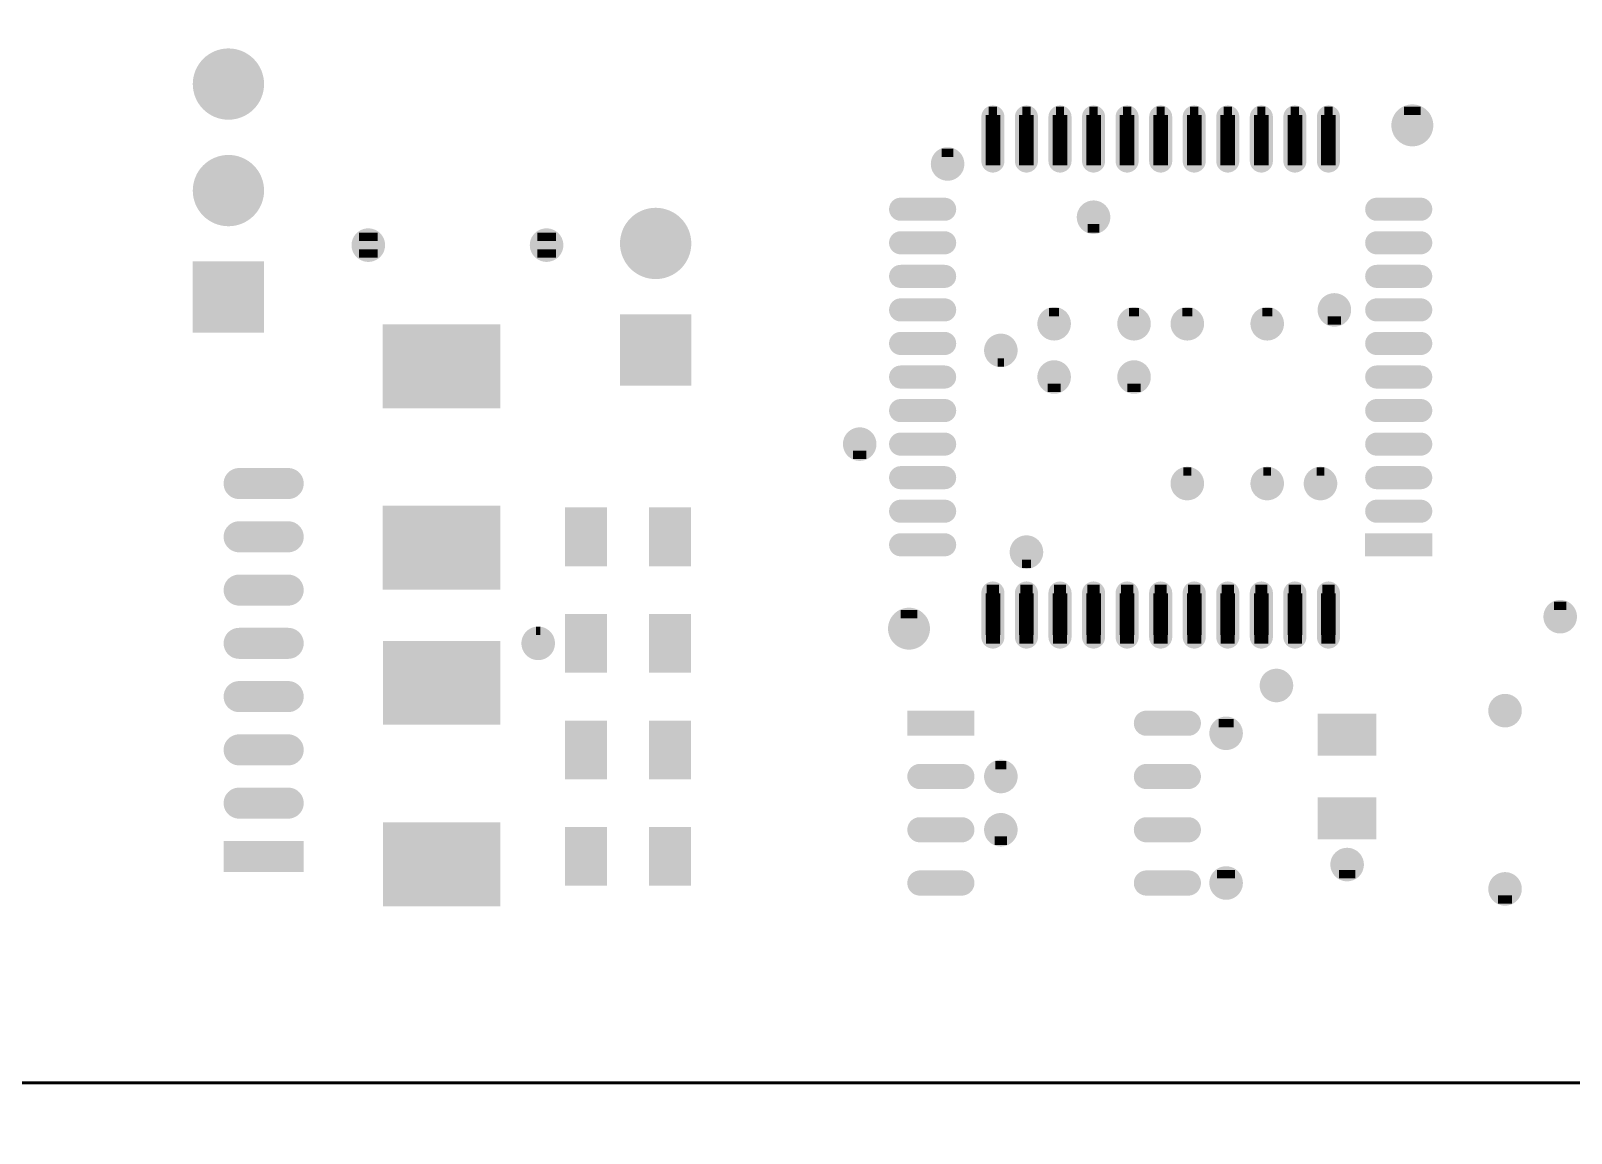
# Model space of a CAD drawing. Extents: x -61 to 101, y -94 to 26.
# Drawn here: x -24.4 to 12.33, y -35.18 to -8.89 of the extents above; entities that cross this region are included whole.
import ezdxf

# ---------------------------------------------------------------- set-up
doc = ezdxf.new("R2010")
doc.units = 0
doc.header["$MEASUREMENT"] = 0
doc.layers.add('BOARD', color=5, linetype='CONTINUOUS', lineweight=50)
doc.layers.add('TOP', color=74, linetype='CONTINUOUS')

msp = doc.modelspace()

# ---------------------------------------------------------------- linework, layer by layer
at = {"layer": 'BOARD', "color": 4, "linetype": 'ByBlock'}
msp.add_line((-61.12, -33.975), (100.88, -33.975), dxfattribs=at)
at = {"layer": 'BOARD'}
for points in [[(-61.12, -33.975), (100.88, -33.975), (100.88, 26.025), (-61.12, 26.025)], [(100.88, -33.975), (-61.12, -33.975), (-61.12, -93.975), (100.88, -93.975)]]:
    msp.add_lwpolyline(points, close=True, dxfattribs=at)
at = {"layer": 'TOP', "const_width": 0.2}
for points in [[(-19.685, -10.91, 1), (-19.685, -9.41, 1)], [(8.54, -11.545, 1), (8.54, -10.745, 1)], [(-1.285, -11.995, -1), (-1.635, -11.995), (-1.635, -10.945, -1), (-1.285, -10.945)], [(-0.485, -11.995, -1), (-0.835, -11.995), (-0.835, -10.945, -1), (-0.485, -10.945)], [(0.315, -11.995, -1), (-0.035, -11.995), (-0.035, -10.945, -1), (0.315, -10.945)], [(1.115, -11.995, -1), (0.765, -11.995), (0.765, -10.945, -1), (1.115, -10.945)], [(1.915, -11.995, -1), (1.565, -11.995), (1.565, -10.945, -1), (1.915, -10.945)], [(2.715, -11.995, -1), (2.365, -11.995), (2.365, -10.945, -1), (2.715, -10.945)], [(3.515, -11.995, -1), (3.165, -11.995), (3.165, -10.945, -1), (3.515, -10.945)], [(4.315, -11.995, -1), (3.965, -11.995), (3.965, -10.945, -1), (4.315, -10.945)], [(5.115, -11.995, -1), (4.765, -11.995), (4.765, -10.945, -1), (5.115, -10.945)], [(5.915, -11.995, -1), (5.565, -11.995), (5.565, -10.945, -1), (5.915, -10.945)], [(6.715, -11.995, -1), (6.365, -11.995), (6.365, -10.945, -1), (6.715, -10.945)], [(-2.54, -12.365, 1), (-2.54, -11.765, 1)], [(-19.685, -13.45, 1), (-19.685, -11.95, 1)], [(-9.5, -14.71, 1), (-9.5, -13.21, 1)], [(-3.66, -13.32, -1), (-3.66, -12.97), (-2.61, -12.97, -1), (-2.61, -13.32)], [(0.94, -13.635, 1), (0.94, -13.035, 1)], [(7.69, -13.32, -1), (7.69, -12.97), (8.74, -12.97, -1), (8.74, -13.32)], [(-16.35, -14.3, 1), (-16.35, -13.7, 1)], [(-12.1, -14.3, 1), (-12.1, -13.7, 1)], [(-3.66, -14.12, -1), (-3.66, -13.77), (-2.61, -13.77, -1), (-2.61, -14.12)], [(7.69, -14.12, -1), (7.69, -13.77), (8.74, -13.77, -1), (8.74, -14.12)], [(-3.66, -14.92, -1), (-3.66, -14.57), (-2.61, -14.57, -1), (-2.61, -14.92)], [(7.69, -14.92, -1), (7.69, -14.57), (8.74, -14.57, -1), (8.74, -14.92)], [(-3.66, -15.72, -1), (-3.66, -15.37), (-2.61, -15.37, -1), (-2.61, -15.72)], [(6.681, -15.845, 1), (6.681, -15.245, 1)], [(7.69, -15.72, -1), (7.69, -15.37), (8.74, -15.37, -1), (8.74, -15.72)], [(0, -16.175, 1), (0, -15.575, 1)], [(1.905, -16.175, 1), (1.905, -15.575, 1)], [(3.175, -16.175, 1), (3.175, -15.575, 1)], [(5.08, -16.175, 1), (5.08, -15.575, 1)], [(-3.66, -16.52, -1), (-3.66, -16.17), (-2.61, -16.17, -1), (-2.61, -16.52)], [(-1.27, -16.81, 1), (-1.27, -16.21, 1)], [(7.69, -16.52, -1), (7.69, -16.17), (8.74, -16.17, -1), (8.74, -16.52)], [(-3.66, -17.32, -1), (-3.66, -16.97), (-2.61, -16.97, -1), (-2.61, -17.32)], [(0, -17.445, 1), (0, -16.845, 1)], [(1.905, -17.445, 1), (1.905, -16.845, 1)], [(7.69, -17.32, -1), (7.69, -16.97), (8.74, -16.97, -1), (8.74, -17.32)], [(-3.66, -18.12, -1), (-3.66, -17.77), (-2.61, -17.77, -1), (-2.61, -18.12)], [(7.69, -18.12, -1), (7.69, -17.77), (8.74, -17.77, -1), (8.74, -18.12)], [(-4.635, -19.045, 1), (-4.635, -18.445, 1)], [(-3.66, -18.92, -1), (-3.66, -18.57), (-2.61, -18.57, -1), (-2.61, -18.92)], [(7.69, -18.92, -1), (7.69, -18.57), (8.74, -18.57, -1), (8.74, -18.92)], [(-19.43, -19.955, -1), (-19.43, -19.415), (-18.26, -19.415, -1), (-18.26, -19.955)], [(-3.66, -19.72, -1), (-3.66, -19.37), (-2.61, -19.37, -1), (-2.61, -19.72)], [(3.175, -19.985, 1), (3.175, -19.385, 1)], [(5.08, -19.985, 1), (5.08, -19.385, 1)], [(6.35, -19.985, 1), (6.35, -19.385, 1)], [(7.69, -19.72, -1), (7.69, -19.37), (8.74, -19.37, -1), (8.74, -19.72)], [(-3.66, -20.52, -1), (-3.66, -20.17), (-2.61, -20.17, -1), (-2.61, -20.52)], [(7.69, -20.52, -1), (7.69, -20.17), (8.74, -20.17, -1), (8.74, -20.52)], [(-19.43, -21.225, -1), (-19.43, -20.685), (-18.26, -20.685, -1), (-18.26, -21.225)], [(-3.66, -21.32, -1), (-3.66, -20.97), (-2.61, -20.97, -1), (-2.61, -21.32)], [(-0.66, -21.62, 1), (-0.66, -21.02, 1)], [(-19.43, -22.495, -1), (-19.43, -21.955), (-18.26, -21.955, -1), (-18.26, -22.495)], [(-1.285, -23.345, -1), (-1.635, -23.345), (-1.635, -22.295, -1), (-1.285, -22.295)], [(-0.485, -23.345, -1), (-0.835, -23.345), (-0.835, -22.295, -1), (-0.485, -22.295)], [(0.315, -23.345, -1), (-0.035, -23.345), (-0.035, -22.295, -1), (0.315, -22.295)], [(1.115, -23.345, -1), (0.765, -23.345), (0.765, -22.295, -1), (1.115, -22.295)], [(1.915, -23.345, -1), (1.565, -23.345), (1.565, -22.295, -1), (1.915, -22.295)], [(2.715, -23.345, -1), (2.365, -23.345), (2.365, -22.295, -1), (2.715, -22.295)], [(3.515, -23.345, -1), (3.165, -23.345), (3.165, -22.295, -1), (3.515, -22.295)], [(4.315, -23.345, -1), (3.965, -23.345), (3.965, -22.295, -1), (4.315, -22.295)], [(5.115, -23.345, -1), (4.765, -23.345), (4.765, -22.295, -1), (5.115, -22.295)], [(5.915, -23.345, -1), (5.565, -23.345), (5.565, -22.295, -1), (5.915, -22.295)], [(6.715, -23.345, -1), (6.365, -23.345), (6.365, -22.295, -1), (6.715, -22.295)], [(-3.46, -23.545, 1), (-3.46, -22.745, 1)], [(12.065, -23.16, 1), (12.065, -22.56, 1)], [(-19.43, -23.765, -1), (-19.43, -23.225), (-18.26, -23.225, -1), (-18.26, -23.765)], [(-12.3, -23.795, 1), (-12.3, -23.195, 1)], [(5.3, -24.8, 1), (5.3, -24.2, 1)], [(-19.43, -25.035, -1), (-19.43, -24.495), (-18.26, -24.495, -1), (-18.26, -25.035)], [(10.75, -25.4, 1), (10.75, -24.8, 1)], [(2.2, -25.6, -1), (2.2, -25.2), (3.2, -25.2, -1), (3.2, -25.6)], [(4.1, -25.94, 1), (4.1, -25.34, 1)], [(-19.43, -26.305, -1), (-19.43, -25.765), (-18.26, -25.765, -1), (-18.26, -26.305)], [(-3.2, -26.87, -1), (-3.2, -26.47), (-2.2, -26.47, -1), (-2.2, -26.87)], [(-1.27, -26.97, 1), (-1.27, -26.37, 1)], [(2.2, -26.87, -1), (2.2, -26.47), (3.2, -26.47, -1), (3.2, -26.87)], [(-19.43, -27.575, -1), (-19.43, -27.035), (-18.26, -27.035, -1), (-18.26, -27.575)], [(-1.27, -28.24, 1), (-1.27, -27.64, 1)], [(-3.2, -28.14, -1), (-3.2, -27.74), (-2.2, -27.74, -1), (-2.2, -28.14)], [(2.2, -28.14, -1), (2.2, -27.74), (3.2, -27.74, -1), (3.2, -28.14)], [(6.985, -29.07, 1), (6.985, -28.47, 1)], [(-3.2, -29.41, -1), (-3.2, -29.01), (-2.2, -29.01, -1), (-2.2, -29.41)], [(2.2, -29.41, -1), (2.2, -29.01), (3.2, -29.01, -1), (3.2, -29.41)], [(4.1, -29.51, 1), (4.1, -28.91, 1)], [(10.75, -29.65, 1), (10.75, -29.05, 1)]]:
    msp.add_lwpolyline(points, format="xyb", close=True, dxfattribs=at)
for points in [[(-20.183, -9.6), (-19.187, -9.6)], [(-20.417, -10), (-18.953, -10)], [(-20.342, -9.8), (-19.028, -9.8)], [(-20.433, -10.2), (-18.937, -10.2)], [(-20.395, -10.4), (-18.975, -10.4)], [(-20.292, -10.6), (-19.078, -10.6)], [(-20.076, -10.8), (-19.294, -10.8)], [(-1.635, -11), (-1.285, -11)], [(-1.557, -10.8), (-1.363, -10.8)], [(-0.835, -11), (-0.485, -11)], [(-0.757, -10.8), (-0.563, -10.8)], [(-0.035, -11), (0.315, -11)], [(0.043, -10.8), (0.237, -10.8)], [(0.765, -11), (1.115, -11)], [(0.843, -10.8), (1.037, -10.8)], [(1.565, -11), (1.915, -11)], [(1.643, -10.8), (1.837, -10.8)], [(2.365, -11), (2.715, -11)], [(2.443, -10.8), (2.637, -10.8)], [(3.165, -11), (3.515, -11)], [(3.243, -10.8), (3.437, -10.8)], [(3.965, -11), (4.315, -11)], [(4.043, -10.8), (4.237, -10.8)], [(4.765, -11), (5.115, -11)], [(4.843, -10.8), (5.037, -10.8)], [(5.565, -11), (5.915, -11)], [(5.643, -10.8), (5.837, -10.8)], [(6.365, -11), (6.715, -11)], [(6.443, -10.8), (6.637, -10.8)], [(8.168, -11), (8.912, -11)], [(8.338, -10.8), (8.742, -10.8)], [(-1.635, -11.2), (-1.285, -11.2)], [(-1.635, -11.4), (-1.285, -11.4)], [(-0.835, -11.2), (-0.485, -11.2)], [(-0.835, -11.4), (-0.485, -11.4)], [(-0.035, -11.2), (0.315, -11.2)], [(-0.035, -11.4), (0.315, -11.4)], [(0.765, -11.2), (1.115, -11.2)], [(0.765, -11.4), (1.115, -11.4)], [(1.565, -11.2), (1.915, -11.2)], [(1.565, -11.4), (1.915, -11.4)], [(2.365, -11.2), (2.715, -11.2)], [(2.365, -11.4), (2.715, -11.4)], [(3.165, -11.2), (3.515, -11.2)], [(3.165, -11.4), (3.515, -11.4)], [(3.965, -11.2), (4.315, -11.2)], [(3.965, -11.4), (4.315, -11.4)], [(4.765, -11.2), (5.115, -11.2)], [(4.765, -11.4), (5.115, -11.4)], [(5.565, -11.2), (5.915, -11.2)], [(5.565, -11.4), (5.915, -11.4)], [(6.365, -11.2), (6.715, -11.2)], [(6.365, -11.4), (6.715, -11.4)], [(8.144, -11.2), (8.936, -11.2)], [(8.232, -11.4), (8.848, -11.4)], [(-2.68, -11.8), (-2.4, -11.8)], [(-1.635, -11.6), (-1.285, -11.6)], [(-1.635, -11.8), (-1.285, -11.8)], [(-0.835, -11.6), (-0.485, -11.6)], [(-0.835, -11.8), (-0.485, -11.8)], [(-0.035, -11.6), (0.315, -11.6)], [(-0.035, -11.8), (0.315, -11.8)], [(0.765, -11.6), (1.115, -11.6)], [(0.765, -11.8), (1.115, -11.8)], [(1.565, -11.6), (1.915, -11.6)], [(1.565, -11.8), (1.915, -11.8)], [(2.365, -11.6), (2.715, -11.6)], [(2.365, -11.8), (2.715, -11.8)], [(3.165, -11.6), (3.515, -11.6)], [(3.165, -11.8), (3.515, -11.8)], [(3.965, -11.6), (4.315, -11.6)], [(3.965, -11.8), (4.315, -11.8)], [(4.765, -11.6), (5.115, -11.6)], [(4.765, -11.8), (5.115, -11.8)], [(5.565, -11.6), (5.915, -11.6)], [(5.565, -11.8), (5.915, -11.8)], [(6.365, -11.6), (6.715, -11.6)], [(6.365, -11.8), (6.715, -11.8)], [(-20.244, -12.2), (-19.126, -12.2)], [(-19.954, -12), (-19.416, -12)], [(-2.832, -12), (-2.248, -12)], [(-2.807, -12.2), (-2.273, -12.2)], [(-1.634, -12), (-1.286, -12)], [(-0.834, -12), (-0.486, -12)], [(-0.034, -12), (0.314, -12)], [(0.766, -12), (1.114, -12)], [(1.566, -12), (1.914, -12)], [(2.366, -12), (2.714, -12)], [(3.166, -12), (3.514, -12)], [(3.966, -12), (4.314, -12)], [(4.766, -12), (5.114, -12)], [(5.566, -12), (5.914, -12)], [(6.366, -12), (6.714, -12)], [(-20.372, -12.4), (-18.998, -12.4)], [(-20.428, -12.6), (-18.942, -12.6)], [(-20.428, -12.8), (-18.942, -12.8)], [(-20.372, -13), (-18.998, -13)], [(-20.244, -13.2), (-19.126, -13.2)], [(-3.826, -13.2), (-2.444, -13.2)], [(-3.757, -13), (-2.513, -13)], [(0.673, -13.2), (1.207, -13.2)], [(7.524, -13.2), (8.906, -13.2)], [(7.593, -13), (8.837, -13)], [(-19.954, -13.4), (-19.416, -13.4)], [(-10.157, -13.6), (-8.843, -13.6)], [(-9.998, -13.4), (-9.002, -13.4)], [(0.648, -13.4), (1.232, -13.4)], [(0.8, -13.6), (1.08, -13.6)], [(-16.65, -14), (-16.05, -14)], [(-16.573, -13.8), (-16.127, -13.8)], [(-12.4, -14), (-11.8, -14)], [(-12.323, -13.8), (-11.877, -13.8)], [(-10.248, -14), (-8.752, -14)], [(-10.232, -13.8), (-8.768, -13.8)], [(-3.826, -14), (-2.444, -14)], [(-3.757, -13.8), (-2.513, -13.8)], [(7.524, -14), (8.906, -14)], [(7.593, -13.8), (8.837, -13.8)], [(-16.573, -14.2), (-16.127, -14.2)], [(-12.323, -14.2), (-11.877, -14.2)], [(-10.21, -14.2), (-8.79, -14.2)], [(-10.107, -14.4), (-8.893, -14.4)], [(-20.435, -14.6), (-18.935, -14.6)], [(-9.891, -14.6), (-9.109, -14.6)], [(-3.757, -14.6), (-2.513, -14.6)], [(7.593, -14.6), (8.837, -14.6)], [(-20.435, -14.8), (-18.935, -14.8)], [(-20.435, -15), (-18.935, -15)], [(-3.826, -14.8), (-2.444, -14.8)], [(7.524, -14.8), (8.906, -14.8)], [(-20.435, -15.2), (-18.935, -15.2)], [(-20.435, -15.4), (-18.935, -15.4)], [(-3.757, -15.4), (-2.513, -15.4)], [(6.419, -15.4), (6.943, -15.4)], [(7.593, -15.4), (8.837, -15.4)], [(-20.435, -15.6), (-18.935, -15.6)], [(-20.435, -15.8), (-18.935, -15.8)], [(-10.25, -15.8), (-8.75, -15.8)], [(-3.826, -15.6), (-2.444, -15.6)], [(-0.29, -15.8), (0.29, -15.8)], [(-0.119, -15.6), (0.119, -15.6)], [(1.615, -15.8), (2.195, -15.8)], [(1.786, -15.6), (2.024, -15.6)], [(2.885, -15.8), (3.465, -15.8)], [(3.056, -15.6), (3.294, -15.6)], [(4.79, -15.8), (5.37, -15.8)], [(4.961, -15.6), (5.199, -15.6)], [(6.387, -15.6), (6.975, -15.6)], [(6.523, -15.8), (6.839, -15.8)], [(7.524, -15.6), (8.906, -15.6)], [(-15.905, -16), (-13.305, -16)], [(-15.905, -16.2), (-13.305, -16.2)], [(-10.25, -16), (-8.75, -16)], [(-10.25, -16.2), (-8.75, -16.2)], [(-3.757, -16.2), (-2.513, -16.2)], [(-0.272, -16), (0.272, -16)], [(1.633, -16), (2.177, -16)], [(2.903, -16), (3.447, -16)], [(4.808, -16), (5.352, -16)], [(7.593, -16.2), (8.837, -16.2)], [(-15.905, -16.4), (-13.305, -16.4)], [(-15.905, -16.6), (-13.305, -16.6)], [(-10.25, -16.4), (-8.75, -16.4)], [(-10.25, -16.6), (-8.75, -16.6)], [(-3.826, -16.4), (-2.444, -16.4)], [(-1.556, -16.6), (-0.984, -16.6)], [(-1.549, -16.4), (-0.991, -16.4)], [(7.524, -16.4), (8.906, -16.4)], [(-15.905, -16.8), (-13.305, -16.8)], [(-10.25, -16.8), (-8.75, -16.8)], [(-1.346, -16.8), (-1.194, -16.8)], [(-15.905, -17), (-13.305, -17)], [(-15.905, -17.2), (-13.305, -17.2)], [(-10.25, -17), (-8.75, -17)], [(-10.25, -17.2), (-8.75, -17.2)], [(-3.826, -17.2), (-2.444, -17.2)], [(-3.757, -17), (-2.513, -17)], [(-0.294, -17.2), (0.294, -17.2)], [(-0.262, -17), (0.262, -17)], [(1.611, -17.2), (2.199, -17.2)], [(1.643, -17), (2.167, -17)], [(7.524, -17.2), (8.906, -17.2)], [(7.593, -17), (8.837, -17)], [(-15.905, -17.4), (-13.305, -17.4)], [(-15.905, -17.6), (-13.305, -17.6)], [(-0.158, -17.4), (0.158, -17.4)], [(1.747, -17.4), (2.063, -17.4)], [(-3.826, -18), (-2.444, -18)], [(-3.757, -17.8), (-2.513, -17.8)], [(7.524, -18), (8.906, -18)], [(7.593, -17.8), (8.837, -17.8)], [(-4.929, -18.8), (-4.341, -18.8)], [(-4.897, -18.6), (-4.373, -18.6)], [(-3.826, -18.8), (-2.444, -18.8)], [(-3.757, -18.6), (-2.513, -18.6)], [(7.524, -18.8), (8.906, -18.8)], [(7.593, -18.6), (8.837, -18.6)], [(-4.793, -19), (-4.477, -19)], [(-3.757, -19.4), (-2.513, -19.4)], [(3.082, -19.4), (3.268, -19.4)], [(4.987, -19.4), (5.173, -19.4)], [(6.257, -19.4), (6.443, -19.4)], [(7.593, -19.4), (8.837, -19.4)], [(-19.686, -19.6), (-18.004, -19.6)], [(-19.674, -19.8), (-18.016, -19.8)], [(-3.826, -19.6), (-2.444, -19.6)], [(2.888, -19.6), (3.462, -19.6)], [(2.898, -19.8), (3.452, -19.8)], [(4.793, -19.6), (5.367, -19.6)], [(4.803, -19.8), (5.357, -19.8)], [(6.063, -19.6), (6.637, -19.6)], [(6.073, -19.8), (6.627, -19.8)], [(7.524, -19.6), (8.906, -19.6)], [(-3.757, -20.2), (-2.513, -20.2)], [(7.593, -20.2), (8.837, -20.2)], [(-15.905, -20.4), (-13.305, -20.4)], [(-15.905, -20.6), (-13.305, -20.6)], [(-11.56, -20.4), (-10.76, -20.4)], [(-11.56, -20.6), (-10.76, -20.6)], [(-9.56, -20.4), (-8.76, -20.4)], [(-9.56, -20.6), (-8.76, -20.6)], [(-3.826, -20.4), (-2.444, -20.4)], [(7.524, -20.4), (8.906, -20.4)], [(-19.696, -21), (-17.994, -21)], [(-19.651, -20.8), (-18.039, -20.8)], [(-15.905, -20.8), (-13.305, -20.8)], [(-15.905, -21), (-13.305, -21)], [(-11.56, -20.8), (-10.76, -20.8)], [(-11.56, -21), (-10.76, -21)], [(-9.56, -20.8), (-8.76, -20.8)], [(-9.56, -21), (-8.76, -21)], [(-3.757, -21), (-2.513, -21)], [(7.515, -21), (8.915, -21)], [(-19.543, -21.2), (-18.147, -21.2)], [(-15.905, -21.2), (-13.305, -21.2)], [(-11.56, -21.2), (-10.76, -21.2)], [(-9.56, -21.2), (-8.76, -21.2)], [(-3.826, -21.2), (-2.444, -21.2)], [(-0.934, -21.2), (-0.386, -21.2)], [(7.515, -21.2), (8.915, -21.2)], [(-15.905, -21.4), (-13.305, -21.4)], [(-15.905, -21.6), (-13.305, -21.6)], [(-11.56, -21.4), (-10.76, -21.4)], [(-9.56, -21.4), (-8.76, -21.4)], [(-0.949, -21.4), (-0.371, -21.4)], [(-0.767, -21.6), (-0.553, -21.6)], [(-19.579, -22), (-18.111, -22)], [(-15.905, -21.8), (-13.305, -21.8)], [(-15.905, -22), (-13.305, -22)], [(-19.698, -22.2), (-17.992, -22.2)], [(-19.635, -22.4), (-18.055, -22.4)], [(-1.635, -22.4), (-1.285, -22.4)], [(-1.606, -22.2), (-1.314, -22.2)], [(-0.835, -22.4), (-0.485, -22.4)], [(-0.806, -22.2), (-0.514, -22.2)], [(-0.035, -22.4), (0.315, -22.4)], [(-0.006, -22.2), (0.286, -22.2)], [(0.765, -22.4), (1.115, -22.4)], [(0.794, -22.2), (1.086, -22.2)], [(1.565, -22.4), (1.915, -22.4)], [(1.594, -22.2), (1.886, -22.2)], [(2.365, -22.4), (2.715, -22.4)], [(2.394, -22.2), (2.686, -22.2)], [(3.165, -22.4), (3.515, -22.4)], [(3.194, -22.2), (3.486, -22.2)], [(3.965, -22.4), (4.315, -22.4)], [(3.994, -22.2), (4.286, -22.2)], [(4.765, -22.4), (5.115, -22.4)], [(4.794, -22.2), (5.086, -22.2)], [(5.565, -22.4), (5.915, -22.4)], [(5.594, -22.2), (5.886, -22.2)], [(6.365, -22.4), (6.715, -22.4)], [(6.394, -22.2), (6.686, -22.2)], [(-3.662, -22.8), (-3.258, -22.8)], [(-1.635, -22.6), (-1.285, -22.6)], [(-1.635, -22.8), (-1.285, -22.8)], [(-0.835, -22.6), (-0.485, -22.6)], [(-0.835, -22.8), (-0.485, -22.8)], [(-0.035, -22.6), (0.315, -22.6)], [(-0.035, -22.8), (0.315, -22.8)], [(0.765, -22.6), (1.115, -22.6)], [(0.765, -22.8), (1.115, -22.8)], [(1.565, -22.6), (1.915, -22.6)], [(1.565, -22.8), (1.915, -22.8)], [(2.365, -22.6), (2.715, -22.6)], [(2.365, -22.8), (2.715, -22.8)], [(3.165, -22.6), (3.515, -22.6)], [(3.165, -22.8), (3.515, -22.8)], [(3.965, -22.6), (4.315, -22.6)], [(3.965, -22.8), (4.315, -22.8)], [(4.765, -22.6), (5.115, -22.6)], [(4.765, -22.8), (5.115, -22.8)], [(5.565, -22.6), (5.915, -22.6)], [(5.565, -22.8), (5.915, -22.8)], [(6.365, -22.6), (6.715, -22.6)], [(6.365, -22.8), (6.715, -22.8)], [(11.772, -22.8), (12.358, -22.8)], [(11.916, -22.6), (12.214, -22.6)], [(-12.354, -23.2), (-12.246, -23.2)], [(-11.56, -23), (-10.76, -23)], [(-11.56, -23.2), (-10.76, -23.2)], [(-9.56, -23), (-8.76, -23)], [(-9.56, -23.2), (-8.76, -23.2)], [(-3.856, -23.2), (-3.064, -23.2)], [(-3.832, -23), (-3.088, -23)], [(-1.635, -23), (-1.285, -23)], [(-1.635, -23.2), (-1.285, -23.2)], [(-0.835, -23), (-0.485, -23)], [(-0.835, -23.2), (-0.485, -23.2)], [(-0.035, -23), (0.315, -23)], [(-0.035, -23.2), (0.315, -23.2)], [(0.765, -23), (1.115, -23)], [(0.765, -23.2), (1.115, -23.2)], [(1.565, -23), (1.915, -23)], [(1.565, -23.2), (1.915, -23.2)], [(2.365, -23), (2.715, -23)], [(2.365, -23.2), (2.715, -23.2)], [(3.165, -23), (3.515, -23)], [(3.165, -23.2), (3.515, -23.2)], [(3.965, -23), (4.315, -23)], [(3.965, -23.2), (4.315, -23.2)], [(4.765, -23), (5.115, -23)], [(4.765, -23.2), (5.115, -23.2)], [(5.565, -23), (5.915, -23)], [(5.565, -23.2), (5.915, -23.2)], [(6.365, -23), (6.715, -23)], [(6.365, -23.2), (6.715, -23.2)], [(11.8, -23), (12.33, -23)], [(-19.682, -23.4), (-18.008, -23.4)], [(-19.678, -23.6), (-18.012, -23.6)], [(-15.9, -23.6), (-13.3, -23.6)], [(-12.584, -23.4), (-12.016, -23.4)], [(-12.581, -23.6), (-12.019, -23.6)], [(-11.56, -23.4), (-10.76, -23.4)], [(-11.56, -23.6), (-10.76, -23.6)], [(-9.56, -23.4), (-8.76, -23.4)], [(-9.56, -23.6), (-8.76, -23.6)], [(-3.768, -23.4), (-3.152, -23.4)], [(-1.626, -23.4), (-1.294, -23.4)], [(-0.826, -23.4), (-0.494, -23.4)], [(-0.026, -23.4), (0.306, -23.4)], [(0.774, -23.4), (1.106, -23.4)], [(1.574, -23.4), (1.906, -23.4)], [(2.374, -23.4), (2.706, -23.4)], [(3.174, -23.4), (3.506, -23.4)], [(3.974, -23.4), (4.306, -23.4)], [(4.774, -23.4), (5.106, -23.4)], [(5.574, -23.4), (5.906, -23.4)], [(6.374, -23.4), (6.706, -23.4)], [(-15.9, -23.8), (-13.3, -23.8)], [(-11.56, -23.8), (-10.76, -23.8)], [(-9.56, -23.8), (-8.76, -23.8)], [(-15.9, -24), (-13.3, -24)], [(-15.9, -24.2), (-13.3, -24.2)], [(-11.56, -24), (-10.76, -24)], [(-9.56, -24), (-8.76, -24)], [(-19.643, -24.6), (-18.047, -24.6)], [(-15.9, -24.4), (-13.3, -24.4)], [(-15.9, -24.6), (-13.3, -24.6)], [(5.018, -24.4), (5.582, -24.4)], [(5.018, -24.6), (5.582, -24.6)], [(-19.697, -24.8), (-17.993, -24.8)], [(-19.562, -25), (-18.128, -25)], [(-15.9, -24.8), (-13.3, -24.8)], [(-15.9, -25), (-13.3, -25)], [(10.468, -25), (11.032, -25)], [(-15.9, -25.2), (-13.3, -25.2)], [(-3.4, -25.2), (-2, -25.2)], [(-3.4, -25.4), (-2, -25.4)], [(2, -25.4), (3.4, -25.4)], [(2.2, -25.2), (3.2, -25.2)], [(3.92, -25.4), (4.28, -25.4)], [(6.385, -25.4), (7.585, -25.4)], [(10.468, -25.2), (11.032, -25.2)], [(-19.562, -25.8), (-18.128, -25.8)], [(-11.56, -25.6), (-10.76, -25.6)], [(-11.56, -25.8), (-10.76, -25.8)], [(-9.56, -25.6), (-8.76, -25.6)], [(-9.56, -25.8), (-8.76, -25.8)], [(-3.4, -25.6), (-2, -25.6)], [(2.2, -25.6), (3.2, -25.6)], [(3.803, -25.6), (4.397, -25.6)], [(3.847, -25.8), (4.353, -25.8)], [(6.385, -25.6), (7.585, -25.6)], [(6.385, -25.8), (7.585, -25.8)], [(-19.697, -26), (-17.993, -26)], [(-11.56, -26), (-10.76, -26)], [(-9.56, -26), (-8.76, -26)], [(6.385, -26), (7.585, -26)], [(-19.643, -26.2), (-18.047, -26.2)], [(-11.56, -26.2), (-10.76, -26.2)], [(-11.56, -26.4), (-10.76, -26.4)], [(-9.56, -26.2), (-8.76, -26.2)], [(-9.56, -26.4), (-8.76, -26.4)], [(-1.4, -26.4), (-1.14, -26.4)], [(-11.56, -26.6), (-10.76, -26.6)], [(-9.56, -26.6), (-8.76, -26.6)], [(-3.387, -26.6), (-2.013, -26.6)], [(-3.351, -26.8), (-2.049, -26.8)], [(-1.561, -26.6), (-0.979, -26.6)], [(-1.54, -26.8), (-1, -26.8)], [(2.013, -26.6), (3.387, -26.6)], [(2.049, -26.8), (3.351, -26.8)], [(-19.678, -27.2), (-18.012, -27.2)], [(-19.682, -27.4), (-18.008, -27.4)], [(6.385, -27.4), (7.585, -27.4)], [(6.385, -27.6), (7.585, -27.6)], [(-15.9, -28), (-13.3, -28)], [(-11.56, -28), (-10.76, -28)], [(-9.56, -28), (-8.76, -28)], [(-3.39, -28), (-2.01, -28)], [(-3.342, -27.8), (-2.058, -27.8)], [(-1.563, -28), (-0.977, -28)], [(-1.535, -27.8), (-1.005, -27.8)], [(2.01, -28), (3.39, -28)], [(2.058, -27.8), (3.342, -27.8)], [(6.385, -27.8), (7.585, -27.8)], [(6.385, -28), (7.585, -28)], [(-15.9, -28.2), (-13.3, -28.2)], [(-11.56, -28.2), (-10.76, -28.2)], [(-9.56, -28.2), (-8.76, -28.2)], [(-1.419, -28.2), (-1.121, -28.2)], [(-19.7, -28.4), (-17.99, -28.4)], [(-19.7, -28.6), (-17.99, -28.6)], [(-15.9, -28.4), (-13.3, -28.4)], [(-15.9, -28.6), (-13.3, -28.6)], [(-11.56, -28.4), (-10.76, -28.4)], [(-11.56, -28.6), (-10.76, -28.6)], [(-9.56, -28.4), (-8.76, -28.4)], [(-9.56, -28.6), (-8.76, -28.6)], [(6.738, -28.6), (7.232, -28.6)], [(-19.7, -28.8), (-17.99, -28.8)], [(-15.9, -28.8), (-13.3, -28.8)], [(-15.9, -29), (-13.3, -29)], [(-11.56, -28.8), (-10.76, -28.8)], [(-11.56, -29), (-10.76, -29)], [(-9.56, -28.8), (-8.76, -28.8)], [(-9.56, -29), (-8.76, -29)], [(3.886, -29), (4.314, -29)], [(6.687, -28.8), (7.283, -28.8)], [(6.793, -29), (7.177, -29)], [(-15.9, -29.2), (-13.3, -29.2)], [(-15.9, -29.4), (-13.3, -29.4)], [(-3.399, -29.2), (-2.001, -29.2)], [(-3.262, -29.4), (-2.138, -29.4)], [(2.001, -29.2), (3.399, -29.2)], [(2.138, -29.4), (3.262, -29.4)], [(3.801, -29.2), (4.399, -29.2)], [(3.868, -29.4), (4.332, -29.4)], [(10.455, -29.4), (11.045, -29.4)], [(10.491, -29.2), (11.009, -29.2)], [(-15.9, -29.6), (-13.3, -29.6)], [(10.585, -29.6), (10.915, -29.6)]]:
    msp.add_lwpolyline(points, dxfattribs=at)
for points in [[(-20.435, -15.99), (-20.435, -14.49), (-18.935, -14.49), (-18.935, -15.99)], [(-10.25, -17.25), (-10.25, -15.75), (-8.75, -15.75), (-8.75, -17.25)], [(-15.905, -17.788), (-15.905, -15.988), (-13.305, -15.988), (-13.305, -17.788)], [(-15.905, -22.112), (-15.905, -20.312), (-13.305, -20.312), (-13.305, -22.112)], [(-11.56, -21.555), (-11.56, -20.355), (-10.76, -20.355), (-10.76, -21.555)], [(-9.56, -21.555), (-9.56, -20.355), (-8.76, -20.355), (-8.76, -21.555)], [(7.515, -21.32), (7.515, -20.97), (8.915, -20.97), (8.915, -21.32)], [(-11.56, -24.095), (-11.56, -22.895), (-10.76, -22.895), (-10.76, -24.095)], [(-9.56, -24.095), (-9.56, -22.895), (-8.76, -22.895), (-8.76, -24.095)], [(-15.9, -25.338), (-15.9, -23.538), (-13.3, -23.538), (-13.3, -25.338)], [(-11.56, -26.635), (-11.56, -25.435), (-10.76, -25.435), (-10.76, -26.635)], [(-9.56, -26.635), (-9.56, -25.435), (-8.76, -25.435), (-8.76, -26.635)], [(-3.4, -25.6), (-3.4, -25.2), (-2, -25.2), (-2, -25.6)], [(6.385, -26.07), (6.385, -25.27), (7.585, -25.27), (7.585, -26.07)], [(6.385, -28.07), (6.385, -27.27), (7.585, -27.27), (7.585, -28.07)], [(-15.9, -29.662), (-15.9, -27.862), (-13.3, -27.862), (-13.3, -29.662)], [(-11.56, -29.175), (-11.56, -27.975), (-10.76, -27.975), (-10.76, -29.175)], [(-9.56, -29.175), (-9.56, -27.975), (-8.76, -27.975), (-8.76, -29.175)], [(-19.7, -28.845), (-19.7, -28.305), (-17.99, -28.305), (-17.99, -28.845)]]:
    msp.add_lwpolyline(points, close=True, dxfattribs=at)

doc.saveas('drawing.dxf')
